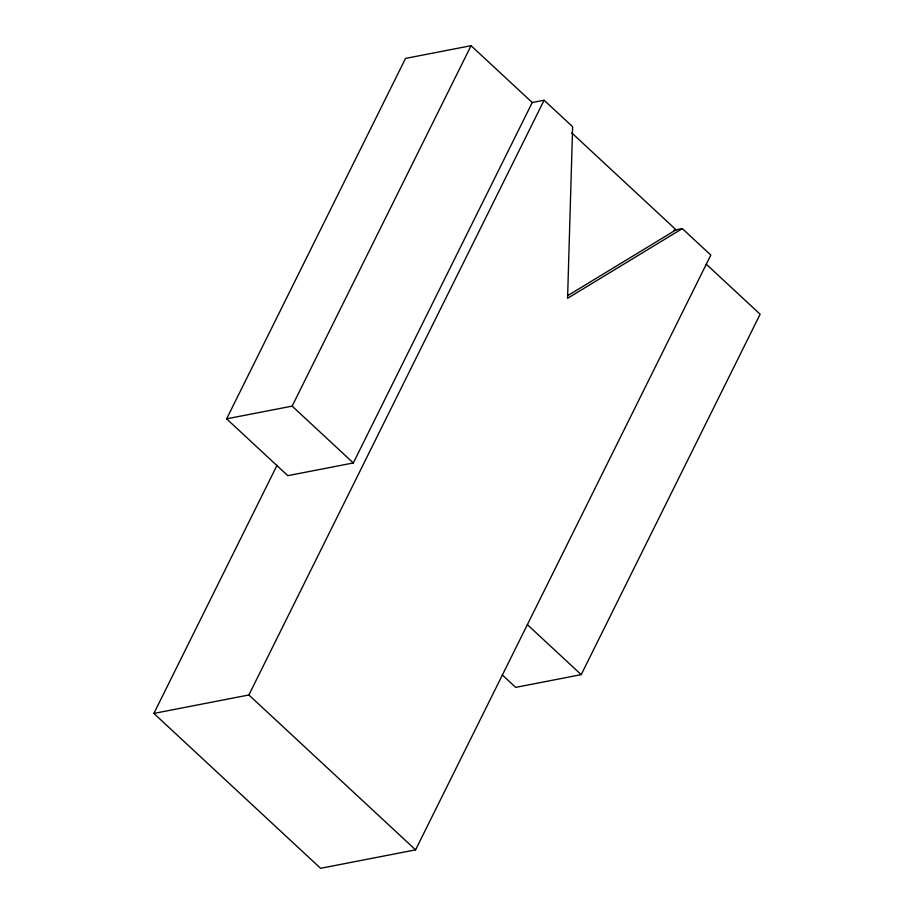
<?xml version="1.0" encoding="UTF-8"?>
<svg xmlns="http://www.w3.org/2000/svg" width="914" height="914" viewBox="0 0 914 914"><rect width="100%" height="100%" fill="white"/><g stroke="black" fill="none" stroke-linecap="round" stroke-linejoin="round"><path stroke-width="1.37" d="M226.615 418.841L405.53 58.416L471.064 45.7L532.245 102.528L353.33 462.952L287.796 475.668L226.615 418.841L292.149 406.124L471.064 45.7M673.926 230.237L682.312 228.603L710.829 255.097L415.584 849.86L320.586 868.3L153.872 713.423L277.045 465.283M153.872 713.423L248.871 694.983L544.116 100.22L572.632 126.715L567.583 298.307L682.312 228.603M502.197 674.852L515.679 687.374L581.213 674.646L760.128 314.233L706.214 264.146M567.457 295.805L676.074 229.814L571.616 132.77M531.537 102.665L544.116 100.22M292.149 406.124L353.33 462.952M527.298 624.57L581.213 674.646M248.871 694.983L415.584 849.86"/></g></svg>
